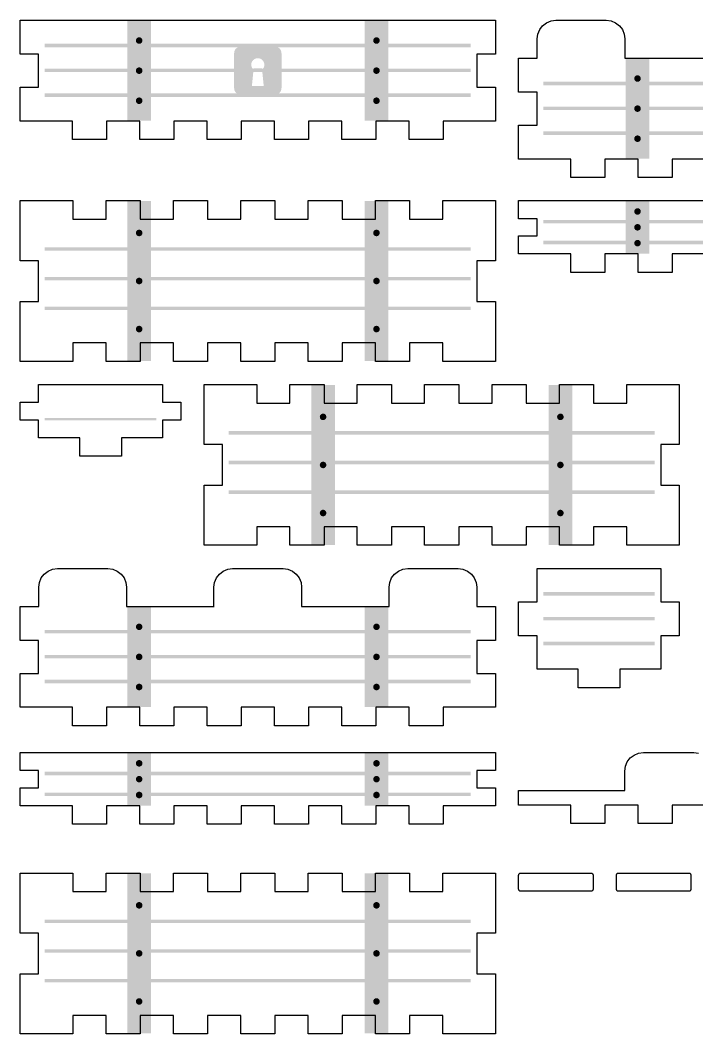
# Model space of a CAD drawing. Header units: millimetres. Extents: x 4 to 285, y 4 to 329.
# Drawn here: x 4 to 118, y 158.4 to 329.1 of the extents above; entities that cross this region are included whole.
import ezdxf

# ---------------------------------------------------------------- set-up
doc = ezdxf.new("R2010")
doc.units = ezdxf.units.MM
doc.layers.add('CUT', color=1, linetype='Continuous')
doc.layers.add('RASTER', color=7, linetype='Continuous')

msp = doc.modelspace()

# ---------------------------------------------------------------- hatches: boundary and pattern name
at = {"layer": 'RASTER'}
for points in [[(22, 329.11), (26, 329.11), (26, 312.21), (22, 312.21)], [(62, 329.11), (66, 329.11), (66, 312.21), (62, 312.21)], [(24.55, 325.73), (24.545, 325.658), (24.531, 325.588), (24.508, 325.52), (24.476, 325.455), (24.436, 325.395), (24.389, 325.341), (24.335, 325.294), (24.275, 325.254), (24.21, 325.222), (24.142, 325.199), (24.072, 325.185), (24, 325.18), (23.928, 325.185), (23.858, 325.199), (23.79, 325.222), (23.725, 325.254), (23.665, 325.294), (23.611, 325.341), (23.564, 325.395), (23.524, 325.455), (23.492, 325.52), (23.469, 325.588), (23.455, 325.658), (23.45, 325.73), (23.455, 325.802), (23.469, 325.872), (23.492, 325.94), (23.524, 326.005), (23.564, 326.065), (23.611, 326.119), (23.665, 326.166), (23.725, 326.206), (23.79, 326.238), (23.858, 326.261), (23.928, 326.275), (24, 326.28), (24.072, 326.275), (24.142, 326.261), (24.21, 326.238), (24.275, 326.206), (24.335, 326.166), (24.389, 326.119), (24.436, 326.065), (24.476, 326.005), (24.508, 325.94), (24.531, 325.872), (24.545, 325.802)], [(64.55, 325.73), (64.545, 325.658), (64.531, 325.588), (64.508, 325.52), (64.476, 325.455), (64.436, 325.395), (64.389, 325.341), (64.335, 325.294), (64.275, 325.254), (64.21, 325.222), (64.142, 325.199), (64.072, 325.185), (64, 325.18), (63.928, 325.185), (63.858, 325.199), (63.79, 325.222), (63.725, 325.254), (63.665, 325.294), (63.611, 325.341), (63.564, 325.395), (63.524, 325.455), (63.492, 325.52), (63.469, 325.588), (63.455, 325.658), (63.45, 325.73), (63.455, 325.802), (63.469, 325.872), (63.492, 325.94), (63.524, 326.005), (63.564, 326.065), (63.611, 326.119), (63.665, 326.166), (63.725, 326.206), (63.79, 326.238), (63.858, 326.261), (63.928, 326.275), (64, 326.28), (64.072, 326.275), (64.142, 326.261), (64.21, 326.238), (64.275, 326.206), (64.335, 326.166), (64.389, 326.119), (64.436, 326.065), (64.476, 326.005), (64.508, 325.94), (64.531, 325.872), (64.545, 325.802)], [(8.1, 325.21), (79.9, 325.21), (79.9, 324.61), (8.1, 324.61)], [(24.55, 320.66), (24.545, 320.588), (24.531, 320.518), (24.508, 320.45), (24.476, 320.385), (24.436, 320.325), (24.389, 320.271), (24.335, 320.224), (24.275, 320.184), (24.21, 320.152), (24.142, 320.129), (24.072, 320.115), (24, 320.11), (23.928, 320.115), (23.858, 320.129), (23.79, 320.152), (23.725, 320.184), (23.665, 320.224), (23.611, 320.271), (23.564, 320.325), (23.524, 320.385), (23.492, 320.45), (23.469, 320.518), (23.455, 320.588), (23.45, 320.66), (23.455, 320.732), (23.469, 320.802), (23.492, 320.87), (23.524, 320.935), (23.564, 320.995), (23.611, 321.049), (23.665, 321.096), (23.725, 321.136), (23.79, 321.168), (23.858, 321.191), (23.928, 321.205), (24, 321.21), (24.072, 321.205), (24.142, 321.191), (24.21, 321.168), (24.275, 321.136), (24.335, 321.096), (24.389, 321.049), (24.436, 320.995), (24.476, 320.935), (24.508, 320.87), (24.531, 320.802), (24.545, 320.732)], [(64.55, 320.66), (64.545, 320.588), (64.531, 320.518), (64.508, 320.45), (64.476, 320.385), (64.436, 320.325), (64.389, 320.271), (64.335, 320.224), (64.275, 320.184), (64.21, 320.152), (64.142, 320.129), (64.072, 320.115), (64, 320.11), (63.928, 320.115), (63.858, 320.129), (63.79, 320.152), (63.725, 320.184), (63.665, 320.224), (63.611, 320.271), (63.564, 320.325), (63.524, 320.385), (63.492, 320.45), (63.469, 320.518), (63.455, 320.588), (63.45, 320.66), (63.455, 320.732), (63.469, 320.802), (63.492, 320.87), (63.524, 320.935), (63.564, 320.995), (63.611, 321.049), (63.665, 321.096), (63.725, 321.136), (63.79, 321.168), (63.858, 321.191), (63.928, 321.205), (64, 321.21), (64.072, 321.205), (64.142, 321.191), (64.21, 321.168), (64.275, 321.136), (64.335, 321.096), (64.389, 321.049), (64.436, 320.995), (64.476, 320.935), (64.508, 320.87), (64.531, 320.802), (64.545, 320.732)], [(106, 322.71), (110, 322.71), (110, 305.81), (106, 305.81)], [(8.1, 321.01), (79.9, 321.01), (79.9, 320.41), (8.1, 320.41)], [(108.55, 319.33), (108.545, 319.258), (108.531, 319.188), (108.508, 319.12), (108.476, 319.055), (108.436, 318.995), (108.389, 318.941), (108.335, 318.894), (108.275, 318.854), (108.21, 318.822), (108.142, 318.799), (108.072, 318.785), (108, 318.78), (107.928, 318.785), (107.858, 318.799), (107.79, 318.822), (107.725, 318.854), (107.665, 318.894), (107.611, 318.941), (107.564, 318.995), (107.524, 319.055), (107.492, 319.12), (107.469, 319.188), (107.455, 319.258), (107.45, 319.33), (107.455, 319.402), (107.469, 319.472), (107.492, 319.54), (107.524, 319.605), (107.564, 319.665), (107.611, 319.719), (107.665, 319.766), (107.725, 319.806), (107.79, 319.838), (107.858, 319.861), (107.928, 319.875), (108, 319.88), (108.072, 319.875), (108.142, 319.861), (108.21, 319.838), (108.275, 319.806), (108.335, 319.766), (108.389, 319.719), (108.436, 319.665), (108.476, 319.605), (108.508, 319.54), (108.531, 319.472), (108.545, 319.402)], [(92.1, 318.81), (163.9, 318.81), (163.9, 318.21), (92.1, 318.21)], [(8.1, 316.81), (79.9, 316.81), (79.9, 316.21), (8.1, 316.21)], [(24.55, 315.59), (24.545, 315.518), (24.531, 315.448), (24.508, 315.38), (24.476, 315.315), (24.436, 315.255), (24.389, 315.201), (24.335, 315.154), (24.275, 315.114), (24.21, 315.082), (24.142, 315.059), (24.072, 315.045), (24, 315.04), (23.928, 315.045), (23.858, 315.059), (23.79, 315.082), (23.725, 315.114), (23.665, 315.154), (23.611, 315.201), (23.564, 315.255), (23.524, 315.315), (23.492, 315.38), (23.469, 315.448), (23.455, 315.518), (23.45, 315.59), (23.455, 315.662), (23.469, 315.732), (23.492, 315.8), (23.524, 315.865), (23.564, 315.925), (23.611, 315.979), (23.665, 316.026), (23.725, 316.066), (23.79, 316.098), (23.858, 316.121), (23.928, 316.135), (24, 316.14), (24.072, 316.135), (24.142, 316.121), (24.21, 316.098), (24.275, 316.066), (24.335, 316.026), (24.389, 315.979), (24.436, 315.925), (24.476, 315.865), (24.508, 315.8), (24.531, 315.732), (24.545, 315.662)], [(64.55, 315.59), (64.545, 315.518), (64.531, 315.448), (64.508, 315.38), (64.476, 315.315), (64.436, 315.255), (64.389, 315.201), (64.335, 315.154), (64.275, 315.114), (64.21, 315.082), (64.142, 315.059), (64.072, 315.045), (64, 315.04), (63.928, 315.045), (63.858, 315.059), (63.79, 315.082), (63.725, 315.114), (63.665, 315.154), (63.611, 315.201), (63.564, 315.255), (63.524, 315.315), (63.492, 315.38), (63.469, 315.448), (63.455, 315.518), (63.45, 315.59), (63.455, 315.662), (63.469, 315.732), (63.492, 315.8), (63.524, 315.865), (63.564, 315.925), (63.611, 315.979), (63.665, 316.026), (63.725, 316.066), (63.79, 316.098), (63.858, 316.121), (63.928, 316.135), (64, 316.14), (64.072, 316.135), (64.142, 316.121), (64.21, 316.098), (64.275, 316.066), (64.335, 316.026), (64.389, 315.979), (64.436, 315.925), (64.476, 315.865), (64.508, 315.8), (64.531, 315.732), (64.545, 315.662)], [(92.1, 314.61), (163.9, 314.61), (163.9, 314.01), (92.1, 314.01)], [(108.55, 314.26), (108.545, 314.188), (108.531, 314.118), (108.508, 314.05), (108.476, 313.985), (108.436, 313.925), (108.389, 313.871), (108.335, 313.824), (108.275, 313.784), (108.21, 313.752), (108.142, 313.729), (108.072, 313.715), (108, 313.71), (107.928, 313.715), (107.858, 313.729), (107.79, 313.752), (107.725, 313.784), (107.665, 313.824), (107.611, 313.871), (107.564, 313.925), (107.524, 313.985), (107.492, 314.05), (107.469, 314.118), (107.455, 314.188), (107.45, 314.26), (107.455, 314.332), (107.469, 314.402), (107.492, 314.47), (107.524, 314.535), (107.564, 314.595), (107.611, 314.649), (107.665, 314.696), (107.725, 314.736), (107.79, 314.768), (107.858, 314.791), (107.928, 314.805), (108, 314.81), (108.072, 314.805), (108.142, 314.791), (108.21, 314.768), (108.275, 314.736), (108.335, 314.696), (108.389, 314.649), (108.436, 314.595), (108.476, 314.535), (108.508, 314.47), (108.531, 314.402), (108.545, 314.332)], [(92.1, 310.41), (163.9, 310.41), (163.9, 309.81), (92.1, 309.81)], [(108.55, 309.19), (108.545, 309.118), (108.531, 309.048), (108.508, 308.98), (108.476, 308.915), (108.436, 308.855), (108.389, 308.801), (108.335, 308.754), (108.275, 308.714), (108.21, 308.682), (108.142, 308.659), (108.072, 308.645), (108, 308.64), (107.928, 308.645), (107.858, 308.659), (107.79, 308.682), (107.725, 308.714), (107.665, 308.754), (107.611, 308.801), (107.564, 308.855), (107.524, 308.915), (107.492, 308.98), (107.469, 309.048), (107.455, 309.118), (107.45, 309.19), (107.455, 309.262), (107.469, 309.332), (107.492, 309.4), (107.524, 309.465), (107.564, 309.525), (107.611, 309.579), (107.665, 309.626), (107.725, 309.666), (107.79, 309.698), (107.858, 309.721), (107.928, 309.735), (108, 309.74), (108.072, 309.735), (108.142, 309.721), (108.21, 309.698), (108.275, 309.666), (108.335, 309.626), (108.389, 309.579), (108.436, 309.525), (108.476, 309.465), (108.508, 309.4), (108.531, 309.332), (108.545, 309.262)], [(22, 298.71), (26, 298.71), (26, 271.71), (22, 271.71)], [(62, 298.71), (66, 298.71), (66, 271.71), (62, 271.71)], [(106, 298.71), (110, 298.71), (110, 289.81), (106, 289.81)], [(108.55, 296.93), (108.545, 296.858), (108.531, 296.788), (108.508, 296.72), (108.476, 296.655), (108.436, 296.595), (108.389, 296.541), (108.335, 296.494), (108.275, 296.454), (108.21, 296.422), (108.142, 296.399), (108.072, 296.385), (108, 296.38), (107.928, 296.385), (107.858, 296.399), (107.79, 296.422), (107.725, 296.454), (107.665, 296.494), (107.611, 296.541), (107.564, 296.595), (107.524, 296.655), (107.492, 296.72), (107.469, 296.788), (107.455, 296.858), (107.45, 296.93), (107.455, 297.002), (107.469, 297.072), (107.492, 297.14), (107.524, 297.205), (107.564, 297.265), (107.611, 297.319), (107.665, 297.366), (107.725, 297.406), (107.79, 297.438), (107.858, 297.461), (107.928, 297.475), (108, 297.48), (108.072, 297.475), (108.142, 297.461), (108.21, 297.438), (108.275, 297.406), (108.335, 297.366), (108.389, 297.319), (108.436, 297.265), (108.476, 297.205), (108.508, 297.14), (108.531, 297.072), (108.545, 297.002)], [(92.1, 295.51), (163.9, 295.51), (163.9, 294.91), (92.1, 294.91)], [(24.55, 293.31), (24.545, 293.238), (24.531, 293.168), (24.508, 293.1), (24.476, 293.035), (24.436, 292.975), (24.389, 292.921), (24.335, 292.874), (24.275, 292.834), (24.21, 292.802), (24.142, 292.779), (24.072, 292.765), (24, 292.76), (23.928, 292.765), (23.858, 292.779), (23.79, 292.802), (23.725, 292.834), (23.665, 292.874), (23.611, 292.921), (23.564, 292.975), (23.524, 293.035), (23.492, 293.1), (23.469, 293.168), (23.455, 293.238), (23.45, 293.31), (23.455, 293.382), (23.469, 293.452), (23.492, 293.52), (23.524, 293.585), (23.564, 293.645), (23.611, 293.699), (23.665, 293.746), (23.725, 293.786), (23.79, 293.818), (23.858, 293.841), (23.928, 293.855), (24, 293.86), (24.072, 293.855), (24.142, 293.841), (24.21, 293.818), (24.275, 293.786), (24.335, 293.746), (24.389, 293.699), (24.436, 293.645), (24.476, 293.585), (24.508, 293.52), (24.531, 293.452), (24.545, 293.382)], [(64.55, 293.31), (64.545, 293.238), (64.531, 293.168), (64.508, 293.1), (64.476, 293.035), (64.436, 292.975), (64.389, 292.921), (64.335, 292.874), (64.275, 292.834), (64.21, 292.802), (64.142, 292.779), (64.072, 292.765), (64, 292.76), (63.928, 292.765), (63.858, 292.779), (63.79, 292.802), (63.725, 292.834), (63.665, 292.874), (63.611, 292.921), (63.564, 292.975), (63.524, 293.035), (63.492, 293.1), (63.469, 293.168), (63.455, 293.238), (63.45, 293.31), (63.455, 293.382), (63.469, 293.452), (63.492, 293.52), (63.524, 293.585), (63.564, 293.645), (63.611, 293.699), (63.665, 293.746), (63.725, 293.786), (63.79, 293.818), (63.858, 293.841), (63.928, 293.855), (64, 293.86), (64.072, 293.855), (64.142, 293.841), (64.21, 293.818), (64.275, 293.786), (64.335, 293.746), (64.389, 293.699), (64.436, 293.645), (64.476, 293.585), (64.508, 293.52), (64.531, 293.452), (64.545, 293.382)], [(108.55, 294.26), (108.545, 294.188), (108.531, 294.118), (108.508, 294.05), (108.476, 293.985), (108.436, 293.925), (108.389, 293.871), (108.335, 293.824), (108.275, 293.784), (108.21, 293.752), (108.142, 293.729), (108.072, 293.715), (108, 293.71), (107.928, 293.715), (107.858, 293.729), (107.79, 293.752), (107.725, 293.784), (107.665, 293.824), (107.611, 293.871), (107.564, 293.925), (107.524, 293.985), (107.492, 294.05), (107.469, 294.118), (107.455, 294.188), (107.45, 294.26), (107.455, 294.332), (107.469, 294.402), (107.492, 294.47), (107.524, 294.535), (107.564, 294.595), (107.611, 294.649), (107.665, 294.696), (107.725, 294.736), (107.79, 294.768), (107.858, 294.791), (107.928, 294.805), (108, 294.81), (108.072, 294.805), (108.142, 294.791), (108.21, 294.768), (108.275, 294.736), (108.335, 294.696), (108.389, 294.649), (108.436, 294.595), (108.476, 294.535), (108.508, 294.47), (108.531, 294.402), (108.545, 294.332)], [(108.55, 291.59), (108.545, 291.518), (108.531, 291.448), (108.508, 291.38), (108.476, 291.315), (108.436, 291.255), (108.389, 291.201), (108.335, 291.154), (108.275, 291.114), (108.21, 291.082), (108.142, 291.059), (108.072, 291.045), (108, 291.04), (107.928, 291.045), (107.858, 291.059), (107.79, 291.082), (107.725, 291.114), (107.665, 291.154), (107.611, 291.201), (107.564, 291.255), (107.524, 291.315), (107.492, 291.38), (107.469, 291.448), (107.455, 291.518), (107.45, 291.59), (107.455, 291.662), (107.469, 291.732), (107.492, 291.8), (107.524, 291.865), (107.564, 291.925), (107.611, 291.979), (107.665, 292.026), (107.725, 292.066), (107.79, 292.098), (107.858, 292.121), (107.928, 292.135), (108, 292.14), (108.072, 292.135), (108.142, 292.121), (108.21, 292.098), (108.275, 292.066), (108.335, 292.026), (108.389, 291.979), (108.436, 291.925), (108.476, 291.865), (108.508, 291.8), (108.531, 291.732), (108.545, 291.662)], [(8.1, 290.91), (79.9, 290.91), (79.9, 290.31), (8.1, 290.31)], [(92.1, 292.01), (163.9, 292.01), (163.9, 291.41), (92.1, 291.41)], [(8.1, 285.91), (79.9, 285.91), (79.9, 285.31), (8.1, 285.31)], [(24.55, 285.21), (24.545, 285.138), (24.531, 285.068), (24.508, 285), (24.476, 284.935), (24.436, 284.875), (24.389, 284.821), (24.335, 284.774), (24.275, 284.734), (24.21, 284.702), (24.142, 284.679), (24.072, 284.665), (24, 284.66), (23.928, 284.665), (23.858, 284.679), (23.79, 284.702), (23.725, 284.734), (23.665, 284.774), (23.611, 284.821), (23.564, 284.875), (23.524, 284.935), (23.492, 285), (23.469, 285.068), (23.455, 285.138), (23.45, 285.21), (23.455, 285.282), (23.469, 285.352), (23.492, 285.42), (23.524, 285.485), (23.564, 285.545), (23.611, 285.599), (23.665, 285.646), (23.725, 285.686), (23.79, 285.718), (23.858, 285.741), (23.928, 285.755), (24, 285.76), (24.072, 285.755), (24.142, 285.741), (24.21, 285.718), (24.275, 285.686), (24.335, 285.646), (24.389, 285.599), (24.436, 285.545), (24.476, 285.485), (24.508, 285.42), (24.531, 285.352), (24.545, 285.282)], [(64.55, 285.21), (64.545, 285.138), (64.531, 285.068), (64.508, 285), (64.476, 284.935), (64.436, 284.875), (64.389, 284.821), (64.335, 284.774), (64.275, 284.734), (64.21, 284.702), (64.142, 284.679), (64.072, 284.665), (64, 284.66), (63.928, 284.665), (63.858, 284.679), (63.79, 284.702), (63.725, 284.734), (63.665, 284.774), (63.611, 284.821), (63.564, 284.875), (63.524, 284.935), (63.492, 285), (63.469, 285.068), (63.455, 285.138), (63.45, 285.21), (63.455, 285.282), (63.469, 285.352), (63.492, 285.42), (63.524, 285.485), (63.564, 285.545), (63.611, 285.599), (63.665, 285.646), (63.725, 285.686), (63.79, 285.718), (63.858, 285.741), (63.928, 285.755), (64, 285.76), (64.072, 285.755), (64.142, 285.741), (64.21, 285.718), (64.275, 285.686), (64.335, 285.646), (64.389, 285.599), (64.436, 285.545), (64.476, 285.485), (64.508, 285.42), (64.531, 285.352), (64.545, 285.282)], [(8.1, 280.91), (79.9, 280.91), (79.9, 280.31), (8.1, 280.31)], [(24.55, 277.11), (24.545, 277.038), (24.531, 276.968), (24.508, 276.9), (24.476, 276.835), (24.436, 276.775), (24.389, 276.721), (24.335, 276.674), (24.275, 276.634), (24.21, 276.602), (24.142, 276.579), (24.072, 276.565), (24, 276.56), (23.928, 276.565), (23.858, 276.579), (23.79, 276.602), (23.725, 276.634), (23.665, 276.674), (23.611, 276.721), (23.564, 276.775), (23.524, 276.835), (23.492, 276.9), (23.469, 276.968), (23.455, 277.038), (23.45, 277.11), (23.455, 277.182), (23.469, 277.252), (23.492, 277.32), (23.524, 277.385), (23.564, 277.445), (23.611, 277.499), (23.665, 277.546), (23.725, 277.586), (23.79, 277.618), (23.858, 277.641), (23.928, 277.655), (24, 277.66), (24.072, 277.655), (24.142, 277.641), (24.21, 277.618), (24.275, 277.586), (24.335, 277.546), (24.389, 277.499), (24.436, 277.445), (24.476, 277.385), (24.508, 277.32), (24.531, 277.252), (24.545, 277.182)], [(64.55, 277.11), (64.545, 277.038), (64.531, 276.968), (64.508, 276.9), (64.476, 276.835), (64.436, 276.775), (64.389, 276.721), (64.335, 276.674), (64.275, 276.634), (64.21, 276.602), (64.142, 276.579), (64.072, 276.565), (64, 276.56), (63.928, 276.565), (63.858, 276.579), (63.79, 276.602), (63.725, 276.634), (63.665, 276.674), (63.611, 276.721), (63.564, 276.775), (63.524, 276.835), (63.492, 276.9), (63.469, 276.968), (63.455, 277.038), (63.45, 277.11), (63.455, 277.182), (63.469, 277.252), (63.492, 277.32), (63.524, 277.385), (63.564, 277.445), (63.611, 277.499), (63.665, 277.546), (63.725, 277.586), (63.79, 277.618), (63.858, 277.641), (63.928, 277.655), (64, 277.66), (64.072, 277.655), (64.142, 277.641), (64.21, 277.618), (64.275, 277.586), (64.335, 277.546), (64.389, 277.499), (64.436, 277.445), (64.476, 277.385), (64.508, 277.32), (64.531, 277.252), (64.545, 277.182)], [(53, 267.71), (57, 267.71), (57, 240.71), (53, 240.71)], [(93, 267.71), (97, 267.71), (97, 240.71), (93, 240.71)], [(8.1, 262.11), (26.9, 262.11), (26.9, 261.71), (8.1, 261.71)], [(55.55, 262.31), (55.545, 262.238), (55.531, 262.168), (55.508, 262.1), (55.476, 262.035), (55.436, 261.975), (55.389, 261.921), (55.335, 261.874), (55.275, 261.834), (55.21, 261.802), (55.142, 261.779), (55.072, 261.765), (55, 261.76), (54.928, 261.765), (54.858, 261.779), (54.79, 261.802), (54.725, 261.834), (54.665, 261.874), (54.611, 261.921), (54.564, 261.975), (54.524, 262.035), (54.492, 262.1), (54.469, 262.168), (54.455, 262.238), (54.45, 262.31), (54.455, 262.382), (54.469, 262.452), (54.492, 262.52), (54.524, 262.585), (54.564, 262.645), (54.611, 262.699), (54.665, 262.746), (54.725, 262.786), (54.79, 262.818), (54.858, 262.841), (54.928, 262.855), (55, 262.86), (55.072, 262.855), (55.142, 262.841), (55.21, 262.818), (55.275, 262.786), (55.335, 262.746), (55.389, 262.699), (55.436, 262.645), (55.476, 262.585), (55.508, 262.52), (55.531, 262.452), (55.545, 262.382)], [(95.55, 262.31), (95.545, 262.238), (95.531, 262.168), (95.508, 262.1), (95.476, 262.035), (95.436, 261.975), (95.389, 261.921), (95.335, 261.874), (95.275, 261.834), (95.21, 261.802), (95.142, 261.779), (95.072, 261.765), (95, 261.76), (94.928, 261.765), (94.858, 261.779), (94.79, 261.802), (94.725, 261.834), (94.665, 261.874), (94.611, 261.921), (94.564, 261.975), (94.524, 262.035), (94.492, 262.1), (94.469, 262.168), (94.455, 262.238), (94.45, 262.31), (94.455, 262.382), (94.469, 262.452), (94.492, 262.52), (94.524, 262.585), (94.564, 262.645), (94.611, 262.699), (94.665, 262.746), (94.725, 262.786), (94.79, 262.818), (94.858, 262.841), (94.928, 262.855), (95, 262.86), (95.072, 262.855), (95.142, 262.841), (95.21, 262.818), (95.275, 262.786), (95.335, 262.746), (95.389, 262.699), (95.436, 262.645), (95.476, 262.585), (95.508, 262.52), (95.531, 262.452), (95.545, 262.382)], [(39.1, 259.91), (110.9, 259.91), (110.9, 259.31), (39.1, 259.31)], [(39.1, 254.91), (110.9, 254.91), (110.9, 254.31), (39.1, 254.31)], [(55.55, 254.21), (55.545, 254.138), (55.531, 254.068), (55.508, 254), (55.476, 253.935), (55.436, 253.875), (55.389, 253.821), (55.335, 253.774), (55.275, 253.734), (55.21, 253.702), (55.142, 253.679), (55.072, 253.665), (55, 253.66), (54.928, 253.665), (54.858, 253.679), (54.79, 253.702), (54.725, 253.734), (54.665, 253.774), (54.611, 253.821), (54.564, 253.875), (54.524, 253.935), (54.492, 254), (54.469, 254.068), (54.455, 254.138), (54.45, 254.21), (54.455, 254.282), (54.469, 254.352), (54.492, 254.42), (54.524, 254.485), (54.564, 254.545), (54.611, 254.599), (54.665, 254.646), (54.725, 254.686), (54.79, 254.718), (54.858, 254.741), (54.928, 254.755), (55, 254.76), (55.072, 254.755), (55.142, 254.741), (55.21, 254.718), (55.275, 254.686), (55.335, 254.646), (55.389, 254.599), (55.436, 254.545), (55.476, 254.485), (55.508, 254.42), (55.531, 254.352), (55.545, 254.282)], [(95.55, 254.21), (95.545, 254.138), (95.531, 254.068), (95.508, 254), (95.476, 253.935), (95.436, 253.875), (95.389, 253.821), (95.335, 253.774), (95.275, 253.734), (95.21, 253.702), (95.142, 253.679), (95.072, 253.665), (95, 253.66), (94.928, 253.665), (94.858, 253.679), (94.79, 253.702), (94.725, 253.734), (94.665, 253.774), (94.611, 253.821), (94.564, 253.875), (94.524, 253.935), (94.492, 254), (94.469, 254.068), (94.455, 254.138), (94.45, 254.21), (94.455, 254.282), (94.469, 254.352), (94.492, 254.42), (94.524, 254.485), (94.564, 254.545), (94.611, 254.599), (94.665, 254.646), (94.725, 254.686), (94.79, 254.718), (94.858, 254.741), (94.928, 254.755), (95, 254.76), (95.072, 254.755), (95.142, 254.741), (95.21, 254.718), (95.275, 254.686), (95.335, 254.646), (95.389, 254.599), (95.436, 254.545), (95.476, 254.485), (95.508, 254.42), (95.531, 254.352), (95.545, 254.282)], [(39.1, 249.91), (110.9, 249.91), (110.9, 249.31), (39.1, 249.31)], [(55.55, 246.11), (55.545, 246.038), (55.531, 245.968), (55.508, 245.9), (55.476, 245.835), (55.436, 245.775), (55.389, 245.721), (55.335, 245.674), (55.275, 245.634), (55.21, 245.602), (55.142, 245.579), (55.072, 245.565), (55, 245.56), (54.928, 245.565), (54.858, 245.579), (54.79, 245.602), (54.725, 245.634), (54.665, 245.674), (54.611, 245.721), (54.564, 245.775), (54.524, 245.835), (54.492, 245.9), (54.469, 245.968), (54.455, 246.038), (54.45, 246.11), (54.455, 246.182), (54.469, 246.252), (54.492, 246.32), (54.524, 246.385), (54.564, 246.445), (54.611, 246.499), (54.665, 246.546), (54.725, 246.586), (54.79, 246.618), (54.858, 246.641), (54.928, 246.655), (55, 246.66), (55.072, 246.655), (55.142, 246.641), (55.21, 246.618), (55.275, 246.586), (55.335, 246.546), (55.389, 246.499), (55.436, 246.445), (55.476, 246.385), (55.508, 246.32), (55.531, 246.252), (55.545, 246.182)], [(95.55, 246.11), (95.545, 246.038), (95.531, 245.968), (95.508, 245.9), (95.476, 245.835), (95.436, 245.775), (95.389, 245.721), (95.335, 245.674), (95.275, 245.634), (95.21, 245.602), (95.142, 245.579), (95.072, 245.565), (95, 245.56), (94.928, 245.565), (94.858, 245.579), (94.79, 245.602), (94.725, 245.634), (94.665, 245.674), (94.611, 245.721), (94.564, 245.775), (94.524, 245.835), (94.492, 245.9), (94.469, 245.968), (94.455, 246.038), (94.45, 246.11), (94.455, 246.182), (94.469, 246.252), (94.492, 246.32), (94.524, 246.385), (94.564, 246.445), (94.611, 246.499), (94.665, 246.546), (94.725, 246.586), (94.79, 246.618), (94.858, 246.641), (94.928, 246.655), (95, 246.66), (95.072, 246.655), (95.142, 246.641), (95.21, 246.618), (95.275, 246.586), (95.335, 246.546), (95.389, 246.499), (95.436, 246.445), (95.476, 246.385), (95.508, 246.32), (95.531, 246.252), (95.545, 246.182)], [(92.1, 232.81), (110.9, 232.81), (110.9, 232.21), (92.1, 232.21)], [(22, 230.31), (26, 230.31), (26, 213.41), (22, 213.41)], [(62, 230.31), (66, 230.31), (66, 213.41), (62, 213.41)], [(24.55, 226.93), (24.545, 226.858), (24.531, 226.788), (24.508, 226.72), (24.476, 226.655), (24.436, 226.595), (24.389, 226.541), (24.335, 226.494), (24.275, 226.454), (24.21, 226.422), (24.142, 226.399), (24.072, 226.385), (24, 226.38), (23.928, 226.385), (23.858, 226.399), (23.79, 226.422), (23.725, 226.454), (23.665, 226.494), (23.611, 226.541), (23.564, 226.595), (23.524, 226.655), (23.492, 226.72), (23.469, 226.788), (23.455, 226.858), (23.45, 226.93), (23.455, 227.002), (23.469, 227.072), (23.492, 227.14), (23.524, 227.205), (23.564, 227.265), (23.611, 227.319), (23.665, 227.366), (23.725, 227.406), (23.79, 227.438), (23.858, 227.461), (23.928, 227.475), (24, 227.48), (24.072, 227.475), (24.142, 227.461), (24.21, 227.438), (24.275, 227.406), (24.335, 227.366), (24.389, 227.319), (24.436, 227.265), (24.476, 227.205), (24.508, 227.14), (24.531, 227.072), (24.545, 227.002)], [(64.55, 226.93), (64.545, 226.858), (64.531, 226.788), (64.508, 226.72), (64.476, 226.655), (64.436, 226.595), (64.389, 226.541), (64.335, 226.494), (64.275, 226.454), (64.21, 226.422), (64.142, 226.399), (64.072, 226.385), (64, 226.38), (63.928, 226.385), (63.858, 226.399), (63.79, 226.422), (63.725, 226.454), (63.665, 226.494), (63.611, 226.541), (63.564, 226.595), (63.524, 226.655), (63.492, 226.72), (63.469, 226.788), (63.455, 226.858), (63.45, 226.93), (63.455, 227.002), (63.469, 227.072), (63.492, 227.14), (63.524, 227.205), (63.564, 227.265), (63.611, 227.319), (63.665, 227.366), (63.725, 227.406), (63.79, 227.438), (63.858, 227.461), (63.928, 227.475), (64, 227.48), (64.072, 227.475), (64.142, 227.461), (64.21, 227.438), (64.275, 227.406), (64.335, 227.366), (64.389, 227.319), (64.436, 227.265), (64.476, 227.205), (64.508, 227.14), (64.531, 227.072), (64.545, 227.002)], [(92.1, 228.61), (110.9, 228.61), (110.9, 228.01), (92.1, 228.01)], [(8.1, 226.41), (79.9, 226.41), (79.9, 225.81), (8.1, 225.81)], [(92.1, 224.41), (110.9, 224.41), (110.9, 223.81), (92.1, 223.81)], [(8.1, 222.21), (79.9, 222.21), (79.9, 221.61), (8.1, 221.61)], [(24.55, 221.86), (24.545, 221.788), (24.531, 221.718), (24.508, 221.65), (24.476, 221.585), (24.436, 221.525), (24.389, 221.471), (24.335, 221.424), (24.275, 221.384), (24.21, 221.352), (24.142, 221.329), (24.072, 221.315), (24, 221.31), (23.928, 221.315), (23.858, 221.329), (23.79, 221.352), (23.725, 221.384), (23.665, 221.424), (23.611, 221.471), (23.564, 221.525), (23.524, 221.585), (23.492, 221.65), (23.469, 221.718), (23.455, 221.788), (23.45, 221.86), (23.455, 221.932), (23.469, 222.002), (23.492, 222.07), (23.524, 222.135), (23.564, 222.195), (23.611, 222.249), (23.665, 222.296), (23.725, 222.336), (23.79, 222.368), (23.858, 222.391), (23.928, 222.405), (24, 222.41), (24.072, 222.405), (24.142, 222.391), (24.21, 222.368), (24.275, 222.336), (24.335, 222.296), (24.389, 222.249), (24.436, 222.195), (24.476, 222.135), (24.508, 222.07), (24.531, 222.002), (24.545, 221.932)], [(64.55, 221.86), (64.545, 221.788), (64.531, 221.718), (64.508, 221.65), (64.476, 221.585), (64.436, 221.525), (64.389, 221.471), (64.335, 221.424), (64.275, 221.384), (64.21, 221.352), (64.142, 221.329), (64.072, 221.315), (64, 221.31), (63.928, 221.315), (63.858, 221.329), (63.79, 221.352), (63.725, 221.384), (63.665, 221.424), (63.611, 221.471), (63.564, 221.525), (63.524, 221.585), (63.492, 221.65), (63.469, 221.718), (63.455, 221.788), (63.45, 221.86), (63.455, 221.932), (63.469, 222.002), (63.492, 222.07), (63.524, 222.135), (63.564, 222.195), (63.611, 222.249), (63.665, 222.296), (63.725, 222.336), (63.79, 222.368), (63.858, 222.391), (63.928, 222.405), (64, 222.41), (64.072, 222.405), (64.142, 222.391), (64.21, 222.368), (64.275, 222.336), (64.335, 222.296), (64.389, 222.249), (64.436, 222.195), (64.476, 222.135), (64.508, 222.07), (64.531, 222.002), (64.545, 221.932)], [(8.1, 218.01), (79.9, 218.01), (79.9, 217.41), (8.1, 217.41)], [(24.55, 216.79), (24.545, 216.718), (24.531, 216.648), (24.508, 216.58), (24.476, 216.515), (24.436, 216.455), (24.389, 216.401), (24.335, 216.354), (24.275, 216.314), (24.21, 216.282), (24.142, 216.259), (24.072, 216.245), (24, 216.24), (23.928, 216.245), (23.858, 216.259), (23.79, 216.282), (23.725, 216.314), (23.665, 216.354), (23.611, 216.401), (23.564, 216.455), (23.524, 216.515), (23.492, 216.58), (23.469, 216.648), (23.455, 216.718), (23.45, 216.79), (23.455, 216.862), (23.469, 216.932), (23.492, 217), (23.524, 217.065), (23.564, 217.125), (23.611, 217.179), (23.665, 217.226), (23.725, 217.266), (23.79, 217.298), (23.858, 217.321), (23.928, 217.335), (24, 217.34), (24.072, 217.335), (24.142, 217.321), (24.21, 217.298), (24.275, 217.266), (24.335, 217.226), (24.389, 217.179), (24.436, 217.125), (24.476, 217.065), (24.508, 217), (24.531, 216.932), (24.545, 216.862)], [(64.55, 216.79), (64.545, 216.718), (64.531, 216.648), (64.508, 216.58), (64.476, 216.515), (64.436, 216.455), (64.389, 216.401), (64.335, 216.354), (64.275, 216.314), (64.21, 216.282), (64.142, 216.259), (64.072, 216.245), (64, 216.24), (63.928, 216.245), (63.858, 216.259), (63.79, 216.282), (63.725, 216.314), (63.665, 216.354), (63.611, 216.401), (63.564, 216.455), (63.524, 216.515), (63.492, 216.58), (63.469, 216.648), (63.455, 216.718), (63.45, 216.79), (63.455, 216.862), (63.469, 216.932), (63.492, 217), (63.524, 217.065), (63.564, 217.125), (63.611, 217.179), (63.665, 217.226), (63.725, 217.266), (63.79, 217.298), (63.858, 217.321), (63.928, 217.335), (64, 217.34), (64.072, 217.335), (64.142, 217.321), (64.21, 217.298), (64.275, 217.266), (64.335, 217.226), (64.389, 217.179), (64.436, 217.125), (64.476, 217.065), (64.508, 217), (64.531, 216.932), (64.545, 216.862)], [(22, 205.71), (26, 205.71), (26, 196.81), (22, 196.81)], [(62, 205.71), (66, 205.71), (66, 196.81), (62, 196.81)], [(24.55, 203.93), (24.545, 203.858), (24.531, 203.788), (24.508, 203.72), (24.476, 203.655), (24.436, 203.595), (24.389, 203.541), (24.335, 203.494), (24.275, 203.454), (24.21, 203.422), (24.142, 203.399), (24.072, 203.385), (24, 203.38), (23.928, 203.385), (23.858, 203.399), (23.79, 203.422), (23.725, 203.454), (23.665, 203.494), (23.611, 203.541), (23.564, 203.595), (23.524, 203.655), (23.492, 203.72), (23.469, 203.788), (23.455, 203.858), (23.45, 203.93), (23.455, 204.002), (23.469, 204.072), (23.492, 204.14), (23.524, 204.205), (23.564, 204.265), (23.611, 204.319), (23.665, 204.366), (23.725, 204.406), (23.79, 204.438), (23.858, 204.461), (23.928, 204.475), (24, 204.48), (24.072, 204.475), (24.142, 204.461), (24.21, 204.438), (24.275, 204.406), (24.335, 204.366), (24.389, 204.319), (24.436, 204.265), (24.476, 204.205), (24.508, 204.14), (24.531, 204.072), (24.545, 204.002)], [(64.55, 203.93), (64.545, 203.858), (64.531, 203.788), (64.508, 203.72), (64.476, 203.655), (64.436, 203.595), (64.389, 203.541), (64.335, 203.494), (64.275, 203.454), (64.21, 203.422), (64.142, 203.399), (64.072, 203.385), (64, 203.38), (63.928, 203.385), (63.858, 203.399), (63.79, 203.422), (63.725, 203.454), (63.665, 203.494), (63.611, 203.541), (63.564, 203.595), (63.524, 203.655), (63.492, 203.72), (63.469, 203.788), (63.455, 203.858), (63.45, 203.93), (63.455, 204.002), (63.469, 204.072), (63.492, 204.14), (63.524, 204.205), (63.564, 204.265), (63.611, 204.319), (63.665, 204.366), (63.725, 204.406), (63.79, 204.438), (63.858, 204.461), (63.928, 204.475), (64, 204.48), (64.072, 204.475), (64.142, 204.461), (64.21, 204.438), (64.275, 204.406), (64.335, 204.366), (64.389, 204.319), (64.436, 204.265), (64.476, 204.205), (64.508, 204.14), (64.531, 204.072), (64.545, 204.002)], [(8.1, 202.51), (79.9, 202.51), (79.9, 201.91), (8.1, 201.91)], [(24.55, 201.26), (24.545, 201.188), (24.531, 201.118), (24.508, 201.05), (24.476, 200.985), (24.436, 200.925), (24.389, 200.871), (24.335, 200.824), (24.275, 200.784), (24.21, 200.752), (24.142, 200.729), (24.072, 200.715), (24, 200.71), (23.928, 200.715), (23.858, 200.729), (23.79, 200.752), (23.725, 200.784), (23.665, 200.824), (23.611, 200.871), (23.564, 200.925), (23.524, 200.985), (23.492, 201.05), (23.469, 201.118), (23.455, 201.188), (23.45, 201.26), (23.455, 201.332), (23.469, 201.402), (23.492, 201.47), (23.524, 201.535), (23.564, 201.595), (23.611, 201.649), (23.665, 201.696), (23.725, 201.736), (23.79, 201.768), (23.858, 201.791), (23.928, 201.805), (24, 201.81), (24.072, 201.805), (24.142, 201.791), (24.21, 201.768), (24.275, 201.736), (24.335, 201.696), (24.389, 201.649), (24.436, 201.595), (24.476, 201.535), (24.508, 201.47), (24.531, 201.402), (24.545, 201.332)], [(64.55, 201.26), (64.545, 201.188), (64.531, 201.118), (64.508, 201.05), (64.476, 200.985), (64.436, 200.925), (64.389, 200.871), (64.335, 200.824), (64.275, 200.784), (64.21, 200.752), (64.142, 200.729), (64.072, 200.715), (64, 200.71), (63.928, 200.715), (63.858, 200.729), (63.79, 200.752), (63.725, 200.784), (63.665, 200.824), (63.611, 200.871), (63.564, 200.925), (63.524, 200.985), (63.492, 201.05), (63.469, 201.118), (63.455, 201.188), (63.45, 201.26), (63.455, 201.332), (63.469, 201.402), (63.492, 201.47), (63.524, 201.535), (63.564, 201.595), (63.611, 201.649), (63.665, 201.696), (63.725, 201.736), (63.79, 201.768), (63.858, 201.791), (63.928, 201.805), (64, 201.81), (64.072, 201.805), (64.142, 201.791), (64.21, 201.768), (64.275, 201.736), (64.335, 201.696), (64.389, 201.649), (64.436, 201.595), (64.476, 201.535), (64.508, 201.47), (64.531, 201.402), (64.545, 201.332)], [(8.1, 199.01), (79.9, 199.01), (79.9, 198.41), (8.1, 198.41)], [(24.55, 198.59), (24.545, 198.518), (24.531, 198.448), (24.508, 198.38), (24.476, 198.315), (24.436, 198.255), (24.389, 198.201), (24.335, 198.154), (24.275, 198.114), (24.21, 198.082), (24.142, 198.059), (24.072, 198.045), (24, 198.04), (23.928, 198.045), (23.858, 198.059), (23.79, 198.082), (23.725, 198.114), (23.665, 198.154), (23.611, 198.201), (23.564, 198.255), (23.524, 198.315), (23.492, 198.38), (23.469, 198.448), (23.455, 198.518), (23.45, 198.59), (23.455, 198.662), (23.469, 198.732), (23.492, 198.8), (23.524, 198.865), (23.564, 198.925), (23.611, 198.979), (23.665, 199.026), (23.725, 199.066), (23.79, 199.098), (23.858, 199.121), (23.928, 199.135), (24, 199.14), (24.072, 199.135), (24.142, 199.121), (24.21, 199.098), (24.275, 199.066), (24.335, 199.026), (24.389, 198.979), (24.436, 198.925), (24.476, 198.865), (24.508, 198.8), (24.531, 198.732), (24.545, 198.662)], [(64.55, 198.59), (64.545, 198.518), (64.531, 198.448), (64.508, 198.38), (64.476, 198.315), (64.436, 198.255), (64.389, 198.201), (64.335, 198.154), (64.275, 198.114), (64.21, 198.082), (64.142, 198.059), (64.072, 198.045), (64, 198.04), (63.928, 198.045), (63.858, 198.059), (63.79, 198.082), (63.725, 198.114), (63.665, 198.154), (63.611, 198.201), (63.564, 198.255), (63.524, 198.315), (63.492, 198.38), (63.469, 198.448), (63.455, 198.518), (63.45, 198.59), (63.455, 198.662), (63.469, 198.732), (63.492, 198.8), (63.524, 198.865), (63.564, 198.925), (63.611, 198.979), (63.665, 199.026), (63.725, 199.066), (63.79, 199.098), (63.858, 199.121), (63.928, 199.135), (64, 199.14), (64.072, 199.135), (64.142, 199.121), (64.21, 199.098), (64.275, 199.066), (64.335, 199.026), (64.389, 198.979), (64.436, 198.925), (64.476, 198.865), (64.508, 198.8), (64.531, 198.732), (64.545, 198.662)], [(22, 185.4), (26, 185.4), (26, 158.4), (22, 158.4)], [(62, 185.4), (66, 185.4), (66, 158.4), (62, 158.4)], [(24.55, 180), (24.545, 179.928), (24.531, 179.858), (24.508, 179.79), (24.476, 179.725), (24.436, 179.665), (24.389, 179.611), (24.335, 179.564), (24.275, 179.524), (24.21, 179.492), (24.142, 179.469), (24.072, 179.455), (24, 179.45), (23.928, 179.455), (23.858, 179.469), (23.79, 179.492), (23.725, 179.524), (23.665, 179.564), (23.611, 179.611), (23.564, 179.665), (23.524, 179.725), (23.492, 179.79), (23.469, 179.858), (23.455, 179.928), (23.45, 180), (23.455, 180.072), (23.469, 180.142), (23.492, 180.21), (23.524, 180.275), (23.564, 180.335), (23.611, 180.389), (23.665, 180.436), (23.725, 180.476), (23.79, 180.508), (23.858, 180.531), (23.928, 180.545), (24, 180.55), (24.072, 180.545), (24.142, 180.531), (24.21, 180.508), (24.275, 180.476), (24.335, 180.436), (24.389, 180.389), (24.436, 180.335), (24.476, 180.275), (24.508, 180.21), (24.531, 180.142), (24.545, 180.072)], [(64.55, 180), (64.545, 179.928), (64.531, 179.858), (64.508, 179.79), (64.476, 179.725), (64.436, 179.665), (64.389, 179.611), (64.335, 179.564), (64.275, 179.524), (64.21, 179.492), (64.142, 179.469), (64.072, 179.455), (64, 179.45), (63.928, 179.455), (63.858, 179.469), (63.79, 179.492), (63.725, 179.524), (63.665, 179.564), (63.611, 179.611), (63.564, 179.665), (63.524, 179.725), (63.492, 179.79), (63.469, 179.858), (63.455, 179.928), (63.45, 180), (63.455, 180.072), (63.469, 180.142), (63.492, 180.21), (63.524, 180.275), (63.564, 180.335), (63.611, 180.389), (63.665, 180.436), (63.725, 180.476), (63.79, 180.508), (63.858, 180.531), (63.928, 180.545), (64, 180.55), (64.072, 180.545), (64.142, 180.531), (64.21, 180.508), (64.275, 180.476), (64.335, 180.436), (64.389, 180.389), (64.436, 180.335), (64.476, 180.275), (64.508, 180.21), (64.531, 180.142), (64.545, 180.072)], [(8.1, 177.6), (79.9, 177.6), (79.9, 177), (8.1, 177)], [(8.1, 172.6), (79.9, 172.6), (79.9, 172), (8.1, 172)], [(24.55, 171.9), (24.545, 171.828), (24.531, 171.758), (24.508, 171.69), (24.476, 171.625), (24.436, 171.565), (24.389, 171.511), (24.335, 171.464), (24.275, 171.424), (24.21, 171.392), (24.142, 171.369), (24.072, 171.355), (24, 171.35), (23.928, 171.355), (23.858, 171.369), (23.79, 171.392), (23.725, 171.424), (23.665, 171.464), (23.611, 171.511), (23.564, 171.565), (23.524, 171.625), (23.492, 171.69), (23.469, 171.758), (23.455, 171.828), (23.45, 171.9), (23.455, 171.972), (23.469, 172.042), (23.492, 172.11), (23.524, 172.175), (23.564, 172.235), (23.611, 172.289), (23.665, 172.336), (23.725, 172.376), (23.79, 172.408), (23.858, 172.431), (23.928, 172.445), (24, 172.45), (24.072, 172.445), (24.142, 172.431), (24.21, 172.408), (24.275, 172.376), (24.335, 172.336), (24.389, 172.289), (24.436, 172.235), (24.476, 172.175), (24.508, 172.11), (24.531, 172.042), (24.545, 171.972)], [(64.55, 171.9), (64.545, 171.828), (64.531, 171.758), (64.508, 171.69), (64.476, 171.625), (64.436, 171.565), (64.389, 171.511), (64.335, 171.464), (64.275, 171.424), (64.21, 171.392), (64.142, 171.369), (64.072, 171.355), (64, 171.35), (63.928, 171.355), (63.858, 171.369), (63.79, 171.392), (63.725, 171.424), (63.665, 171.464), (63.611, 171.511), (63.564, 171.565), (63.524, 171.625), (63.492, 171.69), (63.469, 171.758), (63.455, 171.828), (63.45, 171.9), (63.455, 171.972), (63.469, 172.042), (63.492, 172.11), (63.524, 172.175), (63.564, 172.235), (63.611, 172.289), (63.665, 172.336), (63.725, 172.376), (63.79, 172.408), (63.858, 172.431), (63.928, 172.445), (64, 172.45), (64.072, 172.445), (64.142, 172.431), (64.21, 172.408), (64.275, 172.376), (64.335, 172.336), (64.389, 172.289), (64.436, 172.235), (64.476, 172.175), (64.508, 172.11), (64.531, 172.042), (64.545, 171.972)], [(8.1, 167.6), (79.9, 167.6), (79.9, 167), (8.1, 167)], [(24.55, 163.8), (24.545, 163.728), (24.531, 163.658), (24.508, 163.59), (24.476, 163.525), (24.436, 163.465), (24.389, 163.411), (24.335, 163.364), (24.275, 163.324), (24.21, 163.292), (24.142, 163.269), (24.072, 163.255), (24, 163.25), (23.928, 163.255), (23.858, 163.269), (23.79, 163.292), (23.725, 163.324), (23.665, 163.364), (23.611, 163.411), (23.564, 163.465), (23.524, 163.525), (23.492, 163.59), (23.469, 163.658), (23.455, 163.728), (23.45, 163.8), (23.455, 163.872), (23.469, 163.942), (23.492, 164.01), (23.524, 164.075), (23.564, 164.135), (23.611, 164.189), (23.665, 164.236), (23.725, 164.276), (23.79, 164.308), (23.858, 164.331), (23.928, 164.345), (24, 164.35), (24.072, 164.345), (24.142, 164.331), (24.21, 164.308), (24.275, 164.276), (24.335, 164.236), (24.389, 164.189), (24.436, 164.135), (24.476, 164.075), (24.508, 164.01), (24.531, 163.942), (24.545, 163.872)], [(64.55, 163.8), (64.545, 163.728), (64.531, 163.658), (64.508, 163.59), (64.476, 163.525), (64.436, 163.465), (64.389, 163.411), (64.335, 163.364), (64.275, 163.324), (64.21, 163.292), (64.142, 163.269), (64.072, 163.255), (64, 163.25), (63.928, 163.255), (63.858, 163.269), (63.79, 163.292), (63.725, 163.324), (63.665, 163.364), (63.611, 163.411), (63.564, 163.465), (63.524, 163.525), (63.492, 163.59), (63.469, 163.658), (63.455, 163.728), (63.45, 163.8), (63.455, 163.872), (63.469, 163.942), (63.492, 164.01), (63.524, 164.075), (63.564, 164.135), (63.611, 164.189), (63.665, 164.236), (63.725, 164.276), (63.79, 164.308), (63.858, 164.331), (63.928, 164.345), (64, 164.35), (64.072, 164.345), (64.142, 164.331), (64.21, 164.308), (64.275, 164.276), (64.335, 164.236), (64.389, 164.189), (64.436, 164.135), (64.476, 164.075), (64.508, 164.01), (64.531, 163.942), (64.545, 163.872)]]:
    msp.add_hatch(color=7, dxfattribs=at).paths.add_polyline_path(points)
h = msp.add_hatch(color=7, dxfattribs=at)
h.paths.add_polyline_path([(40, 323.46), (40.019, 323.741), (40.075, 323.985), (40.169, 324.191), (40.3, 324.36), (40.469, 324.491), (40.675, 324.585), (40.919, 324.641), (41.2, 324.66), (46.8, 324.66), (47.081, 324.641), (47.325, 324.585), (47.531, 324.491), (47.7, 324.36), (47.831, 324.191), (47.925, 323.985), (47.981, 323.741), (48, 323.46), (48, 317.86), (47.981, 317.579), (47.925, 317.335), (47.831, 317.129), (47.7, 316.96), (47.531, 316.829), (47.325, 316.735), (47.081, 316.679), (46.8, 316.66), (41.2, 316.66), (40.919, 316.679), (40.675, 316.735), (40.469, 316.829), (40.3, 316.96), (40.169, 317.129), (40.075, 317.335), (40.019, 317.579), (40, 317.86)])
h.paths.add_polyline_path([(45.1, 321.66), (45.091, 321.516), (45.063, 321.375), (45.016, 321.239), (44.953, 321.11), (44.873, 320.99), (44.778, 320.882), (44.67, 320.787), (44.55, 320.707), (44.421, 320.644), (44.285, 320.597), (44.144, 320.569), (44, 320.56), (43.856, 320.569), (43.715, 320.597), (43.579, 320.644), (43.45, 320.707), (43.33, 320.787), (43.222, 320.882), (43.127, 320.99), (43.047, 321.11), (42.984, 321.239), (42.937, 321.375), (42.909, 321.516), (42.9, 321.66), (42.909, 321.804), (42.937, 321.945), (42.984, 322.081), (43.047, 322.21), (43.127, 322.33), (43.222, 322.438), (43.33, 322.533), (43.45, 322.613), (43.579, 322.676), (43.715, 322.723), (43.856, 322.751), (44, 322.76), (44.144, 322.751), (44.285, 322.723), (44.421, 322.676), (44.55, 322.613), (44.67, 322.533), (44.778, 322.438), (44.873, 322.33), (44.953, 322.21), (45.016, 322.081), (45.063, 321.945), (45.091, 321.804)])
h.paths.add_polyline_path([(43.3, 321.06), (43, 318.06), (45, 318.06), (44.7, 321.06), (43.3, 321.06)])

# ---------------------------------------------------------------- linework, layer by layer
at = {"layer": 'CUT'}
for points in [[(7.1, 329.15), (80.9, 329.15), (84.04, 329.15), (84.04, 323.437), (80.94, 323.437), (80.94, 317.883), (84.04, 317.883), (84.04, 312.17), (80.9, 312.17), (75.263, 312.17), (75.263, 309.07), (69.506, 309.07), (69.506, 312.17), (63.909, 312.17), (63.909, 309.07), (58.152, 309.07), (58.152, 312.17), (52.555, 312.17), (52.555, 309.07), (46.798, 309.07), (46.798, 312.17), (41.202, 312.17), (41.202, 309.07), (35.445, 309.07), (35.445, 312.17), (29.848, 312.17), (29.848, 309.07), (24.091, 309.07), (24.091, 312.17), (18.494, 312.17), (18.494, 309.07), (12.737, 309.07), (12.737, 312.17), (7.1, 312.17), (3.96, 312.17), (3.96, 317.883), (7.06, 317.883), (7.06, 323.437), (3.96, 323.437), (3.96, 329.15)], [(3.96, 298.75), (7.1, 298.75), (12.817, 298.75), (12.817, 295.65), (18.414, 295.65), (18.414, 298.75), (24.171, 298.75), (24.171, 295.65), (29.768, 295.65), (29.768, 298.75), (35.525, 298.75), (35.525, 295.65), (41.122, 295.65), (41.122, 298.75), (46.878, 298.75), (46.878, 295.65), (52.475, 295.65), (52.475, 298.75), (58.232, 298.75), (58.232, 295.65), (63.829, 295.65), (63.829, 298.75), (69.586, 298.75), (69.586, 295.65), (75.183, 295.65), (75.183, 298.75), (80.9, 298.75), (84.04, 298.75), (84.04, 295.61), (84.04, 288.637), (80.94, 288.637), (80.94, 281.783), (84.04, 281.783), (84.04, 274.81), (84.04, 271.67), (80.9, 271.67), (75.183, 271.67), (75.183, 274.77), (69.586, 274.77), (69.586, 271.67), (63.829, 271.67), (63.829, 274.77), (58.232, 274.77), (58.232, 271.67), (52.475, 271.67), (52.475, 274.77), (46.878, 274.77), (46.878, 271.67), (41.122, 271.67), (41.122, 274.77), (35.525, 274.77), (35.525, 271.67), (29.768, 271.67), (29.768, 274.77), (24.171, 274.77), (24.171, 271.67), (18.414, 271.67), (18.414, 274.77), (12.817, 274.77), (12.817, 271.67), (7.1, 271.67), (3.96, 271.67), (3.96, 274.81), (3.96, 281.783), (7.06, 281.783), (7.06, 288.637), (3.96, 288.637), (3.96, 295.61)], [(7.06, 267.75), (27.94, 267.75), (27.94, 264.783), (31.04, 264.783), (31.04, 261.737), (27.94, 261.737), (27.94, 258.77), (21.007, 258.77), (21.007, 255.67), (13.993, 255.67), (13.993, 258.77), (7.06, 258.77), (7.06, 261.737), (3.96, 261.737), (3.96, 264.783), (7.06, 264.783)], [(34.96, 267.75), (38.1, 267.75), (43.817, 267.75), (43.817, 264.65), (49.414, 264.65), (49.414, 267.75), (55.171, 267.75), (55.171, 264.65), (60.768, 264.65), (60.768, 267.75), (66.525, 267.75), (66.525, 264.65), (72.122, 264.65), (72.122, 267.75), (77.878, 267.75), (77.878, 264.65), (83.475, 264.65), (83.475, 267.75), (89.232, 267.75), (89.232, 264.65), (94.829, 264.65), (94.829, 267.75), (100.586, 267.75), (100.586, 264.65), (106.183, 264.65), (106.183, 267.75), (111.9, 267.75), (115.04, 267.75), (115.04, 264.61), (115.04, 257.637), (111.94, 257.637), (111.94, 250.783), (115.04, 250.783), (115.04, 243.81), (115.04, 240.67), (111.9, 240.67), (106.183, 240.67), (106.183, 243.77), (100.586, 243.77), (100.586, 240.67), (94.829, 240.67), (94.829, 243.77), (89.232, 243.77), (89.232, 240.67), (83.475, 240.67), (83.475, 243.77), (77.878, 243.77), (77.878, 240.67), (72.122, 240.67), (72.122, 243.77), (66.525, 243.77), (66.525, 240.67), (60.768, 240.67), (60.768, 243.77), (55.171, 243.77), (55.171, 240.67), (49.414, 240.67), (49.414, 243.77), (43.817, 243.77), (43.817, 240.67), (38.1, 240.67), (34.96, 240.67), (34.96, 243.81), (34.96, 250.783), (38.06, 250.783), (38.06, 257.637), (34.96, 257.637), (34.96, 264.61)], [(7.1, 230.35), (7.09, 230.35), (7.09, 233.613), (7.197, 234.423), (7.51, 235.18), (8.009, 235.831), (8.66, 236.33), (9.417, 236.643), (10.227, 236.75), (18.733, 236.75), (19.543, 236.643), (20.3, 236.33), (20.951, 235.831), (21.45, 235.18), (21.763, 234.423), (21.87, 233.613), (21.87, 230.35), (21.86, 230.35), (36.62, 230.35), (36.61, 230.35), (36.61, 233.613), (36.717, 234.423), (37.03, 235.18), (37.529, 235.831), (38.18, 236.33), (38.937, 236.643), (39.747, 236.75), (48.253, 236.75), (49.063, 236.643), (49.82, 236.33), (50.471, 235.831), (50.97, 235.18), (51.283, 234.423), (51.39, 233.613), (51.39, 230.35), (51.38, 230.35), (66.14, 230.35), (66.13, 230.35), (66.13, 233.613), (66.237, 234.423), (66.55, 235.18), (67.049, 235.831), (67.7, 236.33), (68.457, 236.643), (69.267, 236.75), (77.773, 236.75), (78.583, 236.643), (79.34, 236.33), (79.991, 235.831), (80.49, 235.18), (80.803, 234.423), (80.91, 233.613), (80.91, 230.35), (80.9, 230.35), (84.04, 230.35), (84.04, 224.637), (80.94, 224.637), (80.94, 219.083), (84.04, 219.083), (84.04, 213.37), (80.9, 213.37), (75.263, 213.37), (75.263, 210.27), (69.506, 210.27), (69.506, 213.37), (63.909, 213.37), (63.909, 210.27), (58.152, 210.27), (58.152, 213.37), (52.555, 213.37), (52.555, 210.27), (46.798, 210.27), (46.798, 213.37), (41.202, 213.37), (41.202, 210.27), (35.445, 210.27), (35.445, 213.37), (29.848, 213.37), (29.848, 210.27), (24.091, 210.27), (24.091, 213.37), (18.494, 213.37), (18.494, 210.27), (12.737, 210.27), (12.737, 213.37), (7.1, 213.37), (3.96, 213.37), (3.96, 219.083), (7.06, 219.083), (7.06, 224.637), (3.96, 224.637), (3.96, 230.35)], [(91.06, 236.75), (111.94, 236.75), (111.94, 231.117), (115.04, 231.117), (115.04, 225.403), (111.94, 225.403), (111.94, 219.77), (105.007, 219.77), (105.007, 216.67), (97.993, 216.67), (97.993, 219.77), (91.06, 219.77), (91.06, 225.403), (87.96, 225.403), (87.96, 231.117), (91.06, 231.117)], [(7.1, 205.75), (80.9, 205.75), (84.04, 205.75), (84.04, 202.703), (80.94, 202.703), (80.94, 199.817), (84.04, 199.817), (84.04, 196.77), (80.9, 196.77), (75.263, 196.77), (75.263, 193.67), (69.506, 193.67), (69.506, 196.77), (63.909, 196.77), (63.909, 193.67), (58.152, 193.67), (58.152, 196.77), (52.555, 196.77), (52.555, 193.67), (46.798, 193.67), (46.798, 196.77), (41.202, 196.77), (41.202, 193.67), (35.445, 193.67), (35.445, 196.77), (29.848, 196.77), (29.848, 193.67), (24.091, 193.67), (24.091, 196.77), (18.494, 196.77), (18.494, 193.67), (12.737, 193.67), (12.737, 196.77), (7.1, 196.77), (3.96, 196.77), (3.96, 199.817), (7.06, 199.817), (7.06, 202.703), (3.96, 202.703), (3.96, 205.75)], [(3.96, 185.44), (7.1, 185.44), (12.817, 185.44), (12.817, 182.34), (18.414, 182.34), (18.414, 185.44), (24.171, 185.44), (24.171, 182.34), (29.768, 182.34), (29.768, 185.44), (35.525, 185.44), (35.525, 182.34), (41.122, 182.34), (41.122, 185.44), (46.878, 185.44), (46.878, 182.34), (52.475, 182.34), (52.475, 185.44), (58.232, 185.44), (58.232, 182.34), (63.829, 182.34), (63.829, 185.44), (69.586, 185.44), (69.586, 182.34), (75.183, 182.34), (75.183, 185.44), (80.9, 185.44), (84.04, 185.44), (84.04, 182.3), (84.04, 175.327), (80.94, 175.327), (80.94, 168.473), (84.04, 168.473), (84.04, 161.5), (84.04, 158.36), (80.9, 158.36), (75.183, 158.36), (75.183, 161.46), (69.586, 161.46), (69.586, 158.36), (63.829, 158.36), (63.829, 161.46), (58.232, 161.46), (58.232, 158.36), (52.475, 158.36), (52.475, 161.46), (46.878, 161.46), (46.878, 158.36), (41.122, 158.36), (41.122, 161.46), (35.525, 161.46), (35.525, 158.36), (29.768, 158.36), (29.768, 161.46), (24.171, 161.46), (24.171, 158.36), (18.414, 158.36), (18.414, 161.46), (12.817, 161.46), (12.817, 158.36), (7.1, 158.36), (3.96, 158.36), (3.96, 161.5), (3.96, 168.473), (7.06, 168.473), (7.06, 175.327), (3.96, 175.327), (3.96, 182.3)], [(87.96, 185.001), (87.963, 185.068), (87.972, 185.13), (87.987, 185.188), (88.009, 185.24), (88.037, 185.287), (88.072, 185.328), (88.113, 185.363), (88.16, 185.391), (88.212, 185.413), (88.27, 185.428), (88.332, 185.437), (88.399, 185.44), (100.081, 185.44), (100.148, 185.437), (100.21, 185.428), (100.268, 185.413), (100.32, 185.391), (100.367, 185.363), (100.408, 185.328), (100.443, 185.287), (100.471, 185.24), (100.493, 185.188), (100.508, 185.13), (100.517, 185.068), (100.52, 185.001), (100.52, 182.799), (100.517, 182.732), (100.508, 182.67), (100.493, 182.612), (100.471, 182.56), (100.443, 182.513), (100.408, 182.472), (100.367, 182.437), (100.32, 182.409), (100.268, 182.387), (100.21, 182.372), (100.148, 182.363), (100.081, 182.36), (88.399, 182.36), (88.332, 182.363), (88.27, 182.372), (88.212, 182.387), (88.16, 182.409), (88.113, 182.437), (88.072, 182.472), (88.037, 182.513), (88.009, 182.56), (87.987, 182.612), (87.972, 182.67), (87.963, 182.732), (87.96, 182.799)], [(104.44, 185.001), (104.443, 185.068), (104.452, 185.13), (104.467, 185.188), (104.489, 185.24), (104.517, 185.287), (104.552, 185.328), (104.593, 185.363), (104.64, 185.391), (104.692, 185.413), (104.75, 185.428), (104.812, 185.437), (104.879, 185.44), (116.561, 185.44), (116.628, 185.437), (116.69, 185.428), (116.748, 185.413), (116.8, 185.391), (116.847, 185.363), (116.888, 185.328), (116.923, 185.287), (116.951, 185.24), (116.973, 185.188), (116.988, 185.13), (116.997, 185.068), (117, 185.001), (117, 182.799), (116.997, 182.732), (116.988, 182.67), (116.973, 182.612), (116.951, 182.56), (116.923, 182.513), (116.888, 182.472), (116.847, 182.437), (116.8, 182.409), (116.748, 182.387), (116.69, 182.372), (116.628, 182.363), (116.561, 182.36), (104.879, 182.36), (104.812, 182.363), (104.75, 182.372), (104.692, 182.387), (104.64, 182.409), (104.593, 182.437), (104.552, 182.472), (104.517, 182.513), (104.489, 182.56), (104.467, 182.612), (104.452, 182.67), (104.443, 182.732), (104.44, 182.799)]]:
    msp.add_lwpolyline(points, close=True, dxfattribs=at)
for points in [[(119.445, 305.77), (113.848, 305.77), (113.848, 302.67), (108.091, 302.67), (108.091, 305.77), (102.494, 305.77), (102.494, 302.67), (96.737, 302.67), (96.737, 305.77), (91.1, 305.77), (87.96, 305.77), (87.96, 311.483), (91.06, 311.483), (91.06, 317.037), (87.96, 317.037), (87.96, 322.75), (91.1, 322.75), (91.09, 322.75), (91.09, 326.013), (91.197, 326.823), (91.51, 327.58), (92.009, 328.231), (92.66, 328.73), (93.417, 329.043), (94.227, 329.15), (102.733, 329.15), (103.543, 329.043), (104.3, 328.73), (104.951, 328.231), (105.45, 327.58), (105.763, 326.823), (105.87, 326.013), (105.87, 322.75), (105.86, 322.75), (120.62, 322.75)], [(119.445, 289.77), (113.848, 289.77), (113.848, 286.67), (108.091, 286.67), (108.091, 289.77), (102.494, 289.77), (102.494, 286.67), (96.737, 286.67), (96.737, 289.77), (91.1, 289.77), (87.96, 289.77), (87.96, 292.817), (91.06, 292.817), (91.06, 295.703), (87.96, 295.703), (87.96, 298.75), (91.1, 298.75), (164.9, 298.75)], [(119.445, 196.87), (113.848, 196.87), (113.848, 193.77), (108.091, 193.77), (108.091, 196.87), (102.494, 196.87), (102.494, 193.77), (96.737, 193.77), (96.737, 196.87), (91.1, 196.87), (87.96, 196.87), (87.96, 199.35), (91.1, 199.35), (105.86, 199.35), (105.85, 199.35), (105.85, 202.613), (105.957, 203.423), (106.27, 204.18), (106.769, 204.831), (107.42, 205.33), (108.177, 205.643), (108.987, 205.75), (117.493, 205.75), (118.303, 205.643)]]:
    msp.add_lwpolyline(points, dxfattribs=at)

doc.saveas('drawing.dxf')
